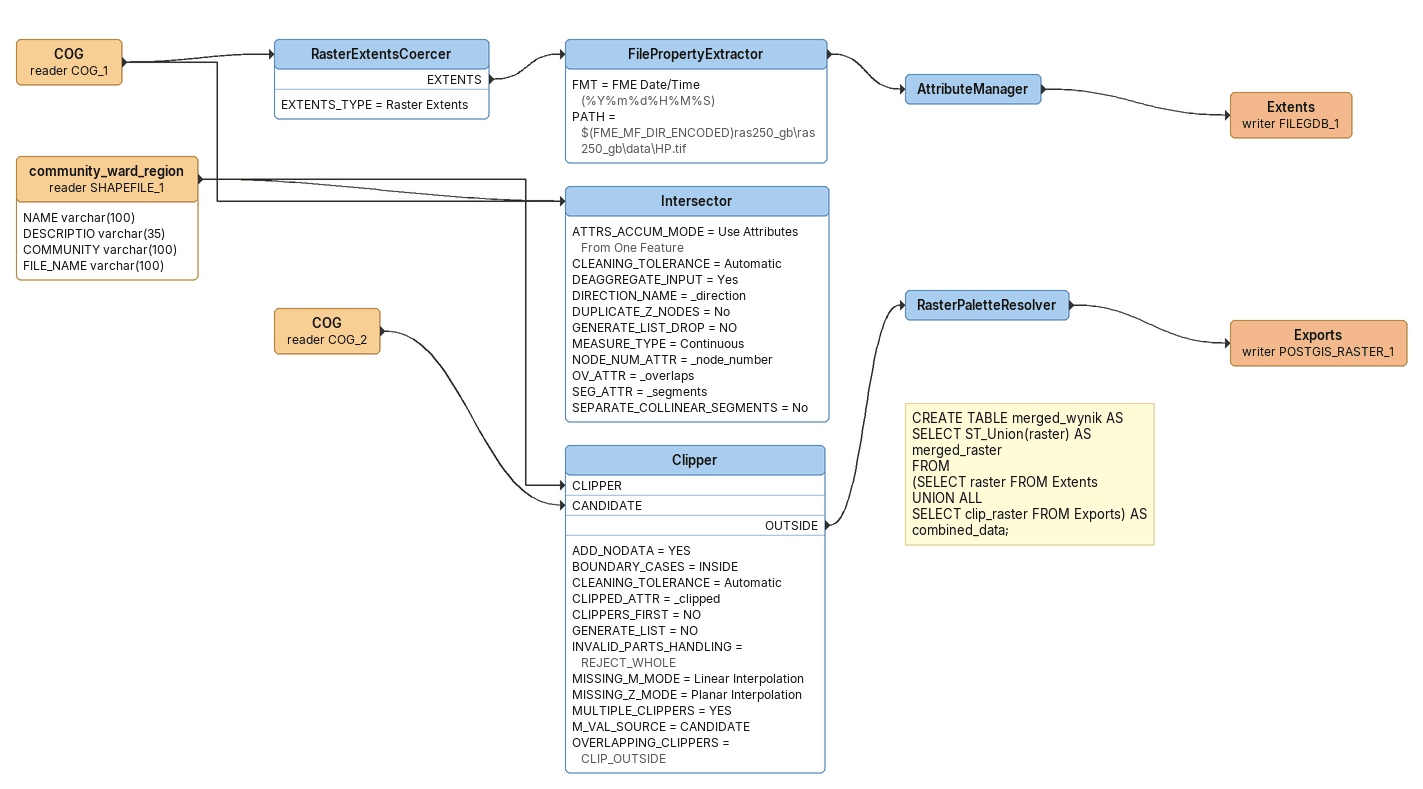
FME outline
community_ward_region (reader SHAPEFILE_1)
    attributes: NAME varchar(100), DESCRIPTIO varchar(35), COMMUNITY varchar(100), FILE_NAME varchar(100)
    -> Intersector
    -> Clipper [CLIPPER]
COG (reader COG_1)
    -> RasterExtentsCoercer
    -> Intersector
RasterExtentsCoercer
    EXTENTS_TYPE = Raster Extents
    EXTENTS -> FilePropertyExtractor
FilePropertyExtractor
    FMT = FME Date/Time (%Y%m%d%H%M%S)
    PATH = $(FME_MF_DIR_ENCODED)ras250_gb\ras250_gb\data\HP.tif
    -> AttributeManager
AttributeManager
    -> Extents (writer FILEGDB_1)
Extents (writer FILEGDB_1)
Intersector
    ATTRS_ACCUM_MODE = Use Attributes From One Feature
    CLEANING_TOLERANCE = Automatic
    DEAGGREGATE_INPUT = Yes
    DIRECTION_NAME = _direction
    DUPLICATE_Z_NODES = No
    GENERATE_LIST_DROP = NO
    MEASURE_TYPE = Continuous
    NODE_NUM_ATTR = _node_number
    OV_ATTR = _overlaps
    SEG_ATTR = _segments
    SEPARATE_COLLINEAR_SEGMENTS = No
COG (reader COG_2)
    -> Clipper [CANDIDATE]
Clipper
    ADD_NODATA = YES
    BOUNDARY_CASES = INSIDE
    CLEANING_TOLERANCE = Automatic
    CLIPPED_ATTR = _clipped
    CLIPPERS_FIRST = NO
    GENERATE_LIST = NO
    INVALID_PARTS_HANDLING = REJECT_WHOLE
    MISSING_M_MODE = Linear Interpolation
    MISSING_Z_MODE = Planar Interpolation
    MULTIPLE_CLIPPERS = YES
    M_VAL_SOURCE = CANDIDATE
    OVERLAPPING_CLIPPERS = CLIP_OUTSIDE
    OUTSIDE -> RasterPaletteResolver
Note: CREATE TABLE merged_wynik AS / SELECT ST_Union(raster) AS merged_raster / FROM / (SELECT raster FROM Extents / UNION ALL / SELECT clip_raster FROM Exports) AS combined_data;
RasterPaletteResolver
    -> Exports (writer POSTGIS_RASTER_1)
Exports (writer POSTGIS_RASTER_1)
